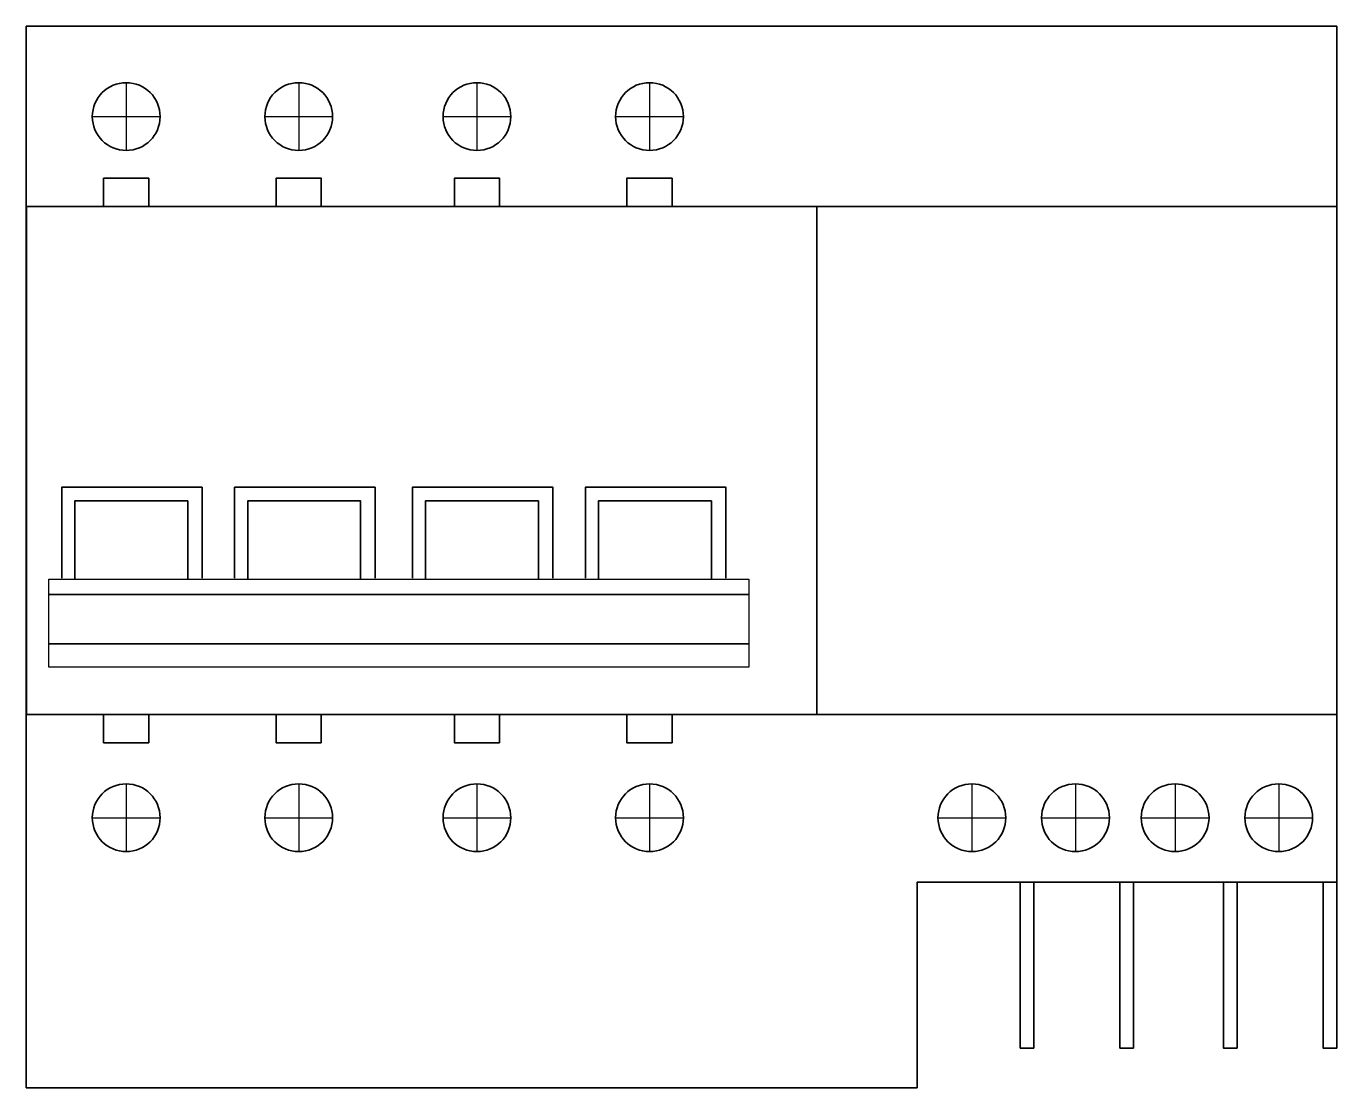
# Model space of a CAD drawing. Header units: inches. Extents: x 0 to 116, y -94 to 0.
import ezdxf

# ---------------------------------------------------------------- set-up
doc = ezdxf.new("R2010")
doc.units = ezdxf.units.IN
doc.header["$MEASUREMENT"] = 0
doc.layers.add('Layer 1', color=7, linetype='Continuous')

# ---------------------------------------------------------------- blocks, each defined once
blk = doc.blocks.new('block 4')
at = {"layer": 'Layer 1', "color": 7, "lineweight": 35}
blk.add_lwpolyline([(0.01, 0), (0.01, -94), (78.86, -94), (78.86, -75.8), (116, -75.8), (116, 0), (0.01, 0)], dxfattribs=at)
blk = doc.blocks.new('block 5')
at = {"layer": 'Layer 1', "color": 7, "lineweight": 35}
blk.add_lwpolyline([(116.01, -60.95), (0.02, -60.95), (0.02, -15.97), (116.01, -15.97), (116.01, -60.95)], dxfattribs=at)
blk = doc.blocks.new('block 3')
at = {"layer": 'Layer 1'}
for name in ['block 4', 'block 5']:
    blk.add_blockref(name, (0, 0), dxfattribs=at)
blk = doc.blocks.new('block 8')
at = {"layer": 'Layer 1', "color": 7, "lineweight": 35}
for points in [[(4.3, -48.95), (4.3, -42.04), (14.3, -42.04), (14.3, -48.95)], [(13.74, -48.59), (13.74, -48.59)]]:
    blk.add_lwpolyline(points, dxfattribs=at)
blk = doc.blocks.new('block 9')
at = {"layer": 'Layer 1', "color": 7, "lineweight": 30}
blk.add_lwpolyline([(63.96, -48.95), (63.96, -56.76), (2.02, -56.76), (2.02, -48.95), (63.96, -48.95)], dxfattribs=at)
blk = doc.blocks.new('block 7')
at = {"layer": 'Layer 1'}
for name in ['block 8', 'block 9']:
    blk.add_blockref(name, (0, 0), dxfattribs=at)
blk = doc.blocks.new('block 6')
at = {"layer": 'Layer 1'}
blk.add_blockref('block 7', (0, 0), dxfattribs=at)
blk = doc.blocks.new('block 2')
at = {"layer": 'Layer 1', "color": 7, "lineweight": 35}
blk.add_lwpolyline([(70, -16.06), (70, -60.95)], dxfattribs=at)
at = {"layer": 'Layer 1'}
for name in ['block 3', 'block 6']:
    blk.add_blockref(name, (0, 0), dxfattribs=at)
blk = doc.blocks.new('block 16')
at = {"layer": 'Layer 1', "color": 7, "lineweight": 35}
blk.add_open_spline([(21.13, -8), (21.13, -9.66), (22.47, -11), (24.13, -11), (24.13, -11), (24.13, -11), (24.13, -11), (25.79, -11), (27.13, -9.66), (27.13, -8), (27.13, -8), (27.13, -8), (27.13, -8), (27.13, -6.34), (25.79, -5), (24.13, -5), (24.13, -5), (24.13, -5), (24.13, -5), (22.47, -5), (21.13, -6.34), (21.13, -8)], degree=3, knots=[0, 0, 0, 0, 1, 1, 1, 2, 2, 2, 3, 3, 3, 4, 4, 4, 5, 5, 5, 6, 6, 6, 7, 7, 7, 7], dxfattribs=at)
blk = doc.blocks.new('block 19')
at = {"layer": 'Layer 1', "color": 7, "lineweight": 30}
blk.add_lwpolyline([(24.13, -5), (24.13, -11)], dxfattribs=at)
blk = doc.blocks.new('block 20')
at = {"layer": 'Layer 1', "color": 7, "lineweight": 30}
blk.add_lwpolyline([(21.13, -8), (27.13, -8)], dxfattribs=at)
blk = doc.blocks.new('block 18')
at = {"layer": 'Layer 1'}
for name in ['block 19', 'block 20']:
    blk.add_blockref(name, (0, 0), dxfattribs=at)
blk = doc.blocks.new('block 17')
at = {"layer": 'Layer 1'}
blk.add_blockref('block 18', (0, 0), dxfattribs=at)
blk = doc.blocks.new('block 15')
at = {"layer": 'Layer 1'}
for name in ['block 16', 'block 17']:
    blk.add_blockref(name, (0, 0), dxfattribs=at)
blk = doc.blocks.new('block 22')
at = {"layer": 'Layer 1', "color": 7, "lineweight": 35}
blk.add_open_spline([(5.86, -8), (5.86, -9.66), (7.2, -11), (8.86, -11), (8.86, -11), (8.86, -11), (8.86, -11), (10.51, -11), (11.86, -9.66), (11.86, -8), (11.86, -8), (11.86, -8), (11.86, -8), (11.86, -6.34), (10.51, -5), (8.86, -5), (8.86, -5), (8.86, -5), (8.86, -5), (7.2, -5), (5.86, -6.34), (5.86, -8)], degree=3, knots=[0, 0, 0, 0, 1, 1, 1, 2, 2, 2, 3, 3, 3, 4, 4, 4, 5, 5, 5, 6, 6, 6, 7, 7, 7, 7], dxfattribs=at)
blk = doc.blocks.new('block 25')
at = {"layer": 'Layer 1', "color": 7, "lineweight": 30}
blk.add_lwpolyline([(8.86, -5), (8.86, -11)], dxfattribs=at)
blk = doc.blocks.new('block 26')
at = {"layer": 'Layer 1', "color": 7, "lineweight": 30}
blk.add_lwpolyline([(5.86, -8), (11.86, -8)], dxfattribs=at)
blk = doc.blocks.new('block 24')
at = {"layer": 'Layer 1'}
for name in ['block 25', 'block 26']:
    blk.add_blockref(name, (0, 0), dxfattribs=at)
blk = doc.blocks.new('block 23')
at = {"layer": 'Layer 1'}
blk.add_blockref('block 24', (0, 0), dxfattribs=at)
blk = doc.blocks.new('block 21')
at = {"layer": 'Layer 1'}
for name in ['block 22', 'block 23']:
    blk.add_blockref(name, (0, 0), dxfattribs=at)
blk = doc.blocks.new('block 28')
at = {"layer": 'Layer 1', "color": 7, "lineweight": 35}
blk.add_open_spline([(21.13, -70.09), (21.13, -71.75), (22.47, -73.09), (24.13, -73.09), (24.13, -73.09), (24.13, -73.09), (24.13, -73.09), (25.79, -73.09), (27.13, -71.75), (27.13, -70.09), (27.13, -70.09), (27.13, -70.09), (27.13, -70.09), (27.13, -68.43), (25.79, -67.09), (24.13, -67.09), (24.13, -67.09), (24.13, -67.09), (24.13, -67.09), (22.47, -67.09), (21.13, -68.43), (21.13, -70.09)], degree=3, knots=[0, 0, 0, 0, 1, 1, 1, 2, 2, 2, 3, 3, 3, 4, 4, 4, 5, 5, 5, 6, 6, 6, 7, 7, 7, 7], dxfattribs=at)
blk = doc.blocks.new('block 31')
at = {"layer": 'Layer 1', "color": 7, "lineweight": 30}
blk.add_lwpolyline([(24.13, -67.09), (24.13, -73.09)], dxfattribs=at)
blk = doc.blocks.new('block 32')
at = {"layer": 'Layer 1', "color": 7, "lineweight": 30}
blk.add_lwpolyline([(21.13, -70.09), (27.13, -70.09)], dxfattribs=at)
blk = doc.blocks.new('block 30')
at = {"layer": 'Layer 1'}
for name in ['block 31', 'block 32']:
    blk.add_blockref(name, (0, 0), dxfattribs=at)
blk = doc.blocks.new('block 29')
at = {"layer": 'Layer 1'}
blk.add_blockref('block 30', (0, 0), dxfattribs=at)
blk = doc.blocks.new('block 27')
at = {"layer": 'Layer 1'}
for name in ['block 28', 'block 29']:
    blk.add_blockref(name, (0, 0), dxfattribs=at)
blk = doc.blocks.new('block 34')
at = {"layer": 'Layer 1', "color": 7, "lineweight": 35}
blk.add_open_spline([(98.7, -70.09), (98.7, -71.75), (100.04, -73.09), (101.7, -73.09), (101.7, -73.09), (101.7, -73.09), (101.7, -73.09), (103.36, -73.09), (104.7, -71.75), (104.7, -70.09), (104.7, -70.09), (104.7, -70.09), (104.7, -70.09), (104.7, -68.43), (103.36, -67.09), (101.7, -67.09), (101.7, -67.09), (101.7, -67.09), (101.7, -67.09), (100.04, -67.09), (98.7, -68.43), (98.7, -70.09)], degree=3, knots=[0, 0, 0, 0, 1, 1, 1, 2, 2, 2, 3, 3, 3, 4, 4, 4, 5, 5, 5, 6, 6, 6, 7, 7, 7, 7], dxfattribs=at)
blk = doc.blocks.new('block 37')
at = {"layer": 'Layer 1', "color": 7, "lineweight": 30}
blk.add_lwpolyline([(101.7, -67.09), (101.7, -73.09)], dxfattribs=at)
blk = doc.blocks.new('block 38')
at = {"layer": 'Layer 1', "color": 7, "lineweight": 30}
blk.add_lwpolyline([(98.7, -70.09), (104.7, -70.09)], dxfattribs=at)
blk = doc.blocks.new('block 36')
at = {"layer": 'Layer 1'}
for name in ['block 37', 'block 38']:
    blk.add_blockref(name, (0, 0), dxfattribs=at)
blk = doc.blocks.new('block 35')
at = {"layer": 'Layer 1'}
blk.add_blockref('block 36', (0, 0), dxfattribs=at)
blk = doc.blocks.new('block 33')
at = {"layer": 'Layer 1'}
for name in ['block 34', 'block 35']:
    blk.add_blockref(name, (0, 0), dxfattribs=at)
blk = doc.blocks.new('block 40')
at = {"layer": 'Layer 1', "color": 7, "lineweight": 35}
blk.add_open_spline([(107.87, -70.09), (107.87, -71.75), (109.22, -73.09), (110.87, -73.09), (110.87, -73.09), (110.87, -73.09), (110.87, -73.09), (112.53, -73.09), (113.87, -71.75), (113.87, -70.09), (113.87, -70.09), (113.87, -70.09), (113.87, -70.09), (113.87, -68.43), (112.53, -67.09), (110.87, -67.09), (110.87, -67.09), (110.87, -67.09), (110.87, -67.09), (109.22, -67.09), (107.87, -68.43), (107.87, -70.09)], degree=3, knots=[0, 0, 0, 0, 1, 1, 1, 2, 2, 2, 3, 3, 3, 4, 4, 4, 5, 5, 5, 6, 6, 6, 7, 7, 7, 7], dxfattribs=at)
blk = doc.blocks.new('block 43')
at = {"layer": 'Layer 1', "color": 7, "lineweight": 30}
blk.add_lwpolyline([(110.87, -67.09), (110.87, -73.09)], dxfattribs=at)
blk = doc.blocks.new('block 44')
at = {"layer": 'Layer 1', "color": 7, "lineweight": 30}
blk.add_lwpolyline([(107.87, -70.09), (113.87, -70.09)], dxfattribs=at)
blk = doc.blocks.new('block 42')
at = {"layer": 'Layer 1'}
for name in ['block 43', 'block 44']:
    blk.add_blockref(name, (0, 0), dxfattribs=at)
blk = doc.blocks.new('block 41')
at = {"layer": 'Layer 1'}
blk.add_blockref('block 42', (0, 0), dxfattribs=at)
blk = doc.blocks.new('block 39')
at = {"layer": 'Layer 1'}
for name in ['block 40', 'block 41']:
    blk.add_blockref(name, (0, 0), dxfattribs=at)
blk = doc.blocks.new('block 46')
at = {"layer": 'Layer 1', "color": 7, "lineweight": 35}
blk.add_open_spline([(5.86, -70.09), (5.86, -71.75), (7.2, -73.09), (8.86, -73.09), (8.86, -73.09), (8.86, -73.09), (8.86, -73.09), (10.51, -73.09), (11.86, -71.75), (11.86, -70.09), (11.86, -70.09), (11.86, -70.09), (11.86, -70.09), (11.86, -68.43), (10.51, -67.09), (8.86, -67.09), (8.86, -67.09), (8.86, -67.09), (8.86, -67.09), (7.2, -67.09), (5.86, -68.43), (5.86, -70.09)], degree=3, knots=[0, 0, 0, 0, 1, 1, 1, 2, 2, 2, 3, 3, 3, 4, 4, 4, 5, 5, 5, 6, 6, 6, 7, 7, 7, 7], dxfattribs=at)
blk = doc.blocks.new('block 49')
at = {"layer": 'Layer 1', "color": 7, "lineweight": 30}
blk.add_lwpolyline([(8.86, -67.09), (8.86, -73.09)], dxfattribs=at)
blk = doc.blocks.new('block 50')
at = {"layer": 'Layer 1', "color": 7, "lineweight": 30}
blk.add_lwpolyline([(5.86, -70.09), (11.86, -70.09)], dxfattribs=at)
blk = doc.blocks.new('block 48')
at = {"layer": 'Layer 1'}
for name in ['block 49', 'block 50']:
    blk.add_blockref(name, (0, 0), dxfattribs=at)
blk = doc.blocks.new('block 47')
at = {"layer": 'Layer 1'}
blk.add_blockref('block 48', (0, 0), dxfattribs=at)
blk = doc.blocks.new('block 45')
at = {"layer": 'Layer 1'}
for name in ['block 46', 'block 47']:
    blk.add_blockref(name, (0, 0), dxfattribs=at)
blk = doc.blocks.new('block 52')
at = {"layer": 'Layer 1', "color": 7, "lineweight": 35}
blk.add_open_spline([(52.18, -8), (52.18, -9.66), (53.52, -11), (55.18, -11), (55.18, -11), (55.18, -11), (55.18, -11), (56.83, -11), (58.18, -9.66), (58.18, -8), (58.18, -8), (58.18, -8), (58.18, -8), (58.18, -6.34), (56.83, -5), (55.18, -5), (55.18, -5), (55.18, -5), (55.18, -5), (53.52, -5), (52.18, -6.34), (52.18, -8)], degree=3, knots=[0, 0, 0, 0, 1, 1, 1, 2, 2, 2, 3, 3, 3, 4, 4, 4, 5, 5, 5, 6, 6, 6, 7, 7, 7, 7], dxfattribs=at)
blk = doc.blocks.new('block 55')
at = {"layer": 'Layer 1', "color": 7, "lineweight": 30}
blk.add_lwpolyline([(55.18, -5), (55.18, -11)], dxfattribs=at)
blk = doc.blocks.new('block 56')
at = {"layer": 'Layer 1', "color": 7, "lineweight": 30}
blk.add_lwpolyline([(52.18, -8), (58.18, -8)], dxfattribs=at)
blk = doc.blocks.new('block 54')
at = {"layer": 'Layer 1'}
for name in ['block 55', 'block 56']:
    blk.add_blockref(name, (0, 0), dxfattribs=at)
blk = doc.blocks.new('block 53')
at = {"layer": 'Layer 1'}
blk.add_blockref('block 54', (0, 0), dxfattribs=at)
blk = doc.blocks.new('block 51')
at = {"layer": 'Layer 1'}
for name in ['block 52', 'block 53']:
    blk.add_blockref(name, (0, 0), dxfattribs=at)
blk = doc.blocks.new('block 58')
at = {"layer": 'Layer 1', "color": 7, "lineweight": 35}
blk.add_open_spline([(36.9, -8), (36.9, -9.66), (38.24, -11), (39.9, -11), (39.9, -11), (39.9, -11), (39.9, -11), (41.56, -11), (42.9, -9.66), (42.9, -8), (42.9, -8), (42.9, -8), (42.9, -8), (42.9, -6.34), (41.56, -5), (39.9, -5), (39.9, -5), (39.9, -5), (39.9, -5), (38.24, -5), (36.9, -6.34), (36.9, -8)], degree=3, knots=[0, 0, 0, 0, 1, 1, 1, 2, 2, 2, 3, 3, 3, 4, 4, 4, 5, 5, 5, 6, 6, 6, 7, 7, 7, 7], dxfattribs=at)
blk = doc.blocks.new('block 61')
at = {"layer": 'Layer 1', "color": 7, "lineweight": 30}
blk.add_lwpolyline([(39.9, -5), (39.9, -11)], dxfattribs=at)
blk = doc.blocks.new('block 62')
at = {"layer": 'Layer 1', "color": 7, "lineweight": 30}
blk.add_lwpolyline([(36.9, -8), (42.9, -8)], dxfattribs=at)
blk = doc.blocks.new('block 60')
at = {"layer": 'Layer 1'}
for name in ['block 61', 'block 62']:
    blk.add_blockref(name, (0, 0), dxfattribs=at)
blk = doc.blocks.new('block 59')
at = {"layer": 'Layer 1'}
blk.add_blockref('block 60', (0, 0), dxfattribs=at)
blk = doc.blocks.new('block 57')
at = {"layer": 'Layer 1'}
for name in ['block 58', 'block 59']:
    blk.add_blockref(name, (0, 0), dxfattribs=at)
blk = doc.blocks.new('block 64')
at = {"layer": 'Layer 1', "color": 7, "lineweight": 35}
blk.add_open_spline([(52.18, -70.09), (52.18, -71.75), (53.52, -73.09), (55.18, -73.09), (55.18, -73.09), (55.18, -73.09), (55.18, -73.09), (56.83, -73.09), (58.18, -71.75), (58.18, -70.09), (58.18, -70.09), (58.18, -70.09), (58.18, -70.09), (58.18, -68.43), (56.83, -67.09), (55.18, -67.09), (55.18, -67.09), (55.18, -67.09), (55.18, -67.09), (53.52, -67.09), (52.18, -68.43), (52.18, -70.09)], degree=3, knots=[0, 0, 0, 0, 1, 1, 1, 2, 2, 2, 3, 3, 3, 4, 4, 4, 5, 5, 5, 6, 6, 6, 7, 7, 7, 7], dxfattribs=at)
blk = doc.blocks.new('block 67')
at = {"layer": 'Layer 1', "color": 7, "lineweight": 30}
blk.add_lwpolyline([(55.18, -67.09), (55.18, -73.09)], dxfattribs=at)
blk = doc.blocks.new('block 68')
at = {"layer": 'Layer 1', "color": 7, "lineweight": 30}
blk.add_lwpolyline([(52.18, -70.09), (58.18, -70.09)], dxfattribs=at)
blk = doc.blocks.new('block 66')
at = {"layer": 'Layer 1'}
for name in ['block 67', 'block 68']:
    blk.add_blockref(name, (0, 0), dxfattribs=at)
blk = doc.blocks.new('block 65')
at = {"layer": 'Layer 1'}
blk.add_blockref('block 66', (0, 0), dxfattribs=at)
blk = doc.blocks.new('block 63')
at = {"layer": 'Layer 1'}
for name in ['block 64', 'block 65']:
    blk.add_blockref(name, (0, 0), dxfattribs=at)
blk = doc.blocks.new('block 70')
at = {"layer": 'Layer 1', "color": 7, "lineweight": 35}
blk.add_open_spline([(36.9, -70.09), (36.9, -71.75), (38.24, -73.09), (39.9, -73.09), (39.9, -73.09), (39.9, -73.09), (39.9, -73.09), (41.56, -73.09), (42.9, -71.75), (42.9, -70.09), (42.9, -70.09), (42.9, -70.09), (42.9, -70.09), (42.9, -68.43), (41.56, -67.09), (39.9, -67.09), (39.9, -67.09), (39.9, -67.09), (39.9, -67.09), (38.24, -67.09), (36.9, -68.43), (36.9, -70.09)], degree=3, knots=[0, 0, 0, 0, 1, 1, 1, 2, 2, 2, 3, 3, 3, 4, 4, 4, 5, 5, 5, 6, 6, 6, 7, 7, 7, 7], dxfattribs=at)
blk = doc.blocks.new('block 73')
at = {"layer": 'Layer 1', "color": 7, "lineweight": 30}
blk.add_lwpolyline([(39.9, -67.09), (39.9, -73.09)], dxfattribs=at)
blk = doc.blocks.new('block 74')
at = {"layer": 'Layer 1', "color": 7, "lineweight": 30}
blk.add_lwpolyline([(36.9, -70.09), (42.9, -70.09)], dxfattribs=at)
blk = doc.blocks.new('block 72')
at = {"layer": 'Layer 1'}
for name in ['block 73', 'block 74']:
    blk.add_blockref(name, (0, 0), dxfattribs=at)
blk = doc.blocks.new('block 71')
at = {"layer": 'Layer 1'}
blk.add_blockref('block 72', (0, 0), dxfattribs=at)
blk = doc.blocks.new('block 69')
at = {"layer": 'Layer 1'}
for name in ['block 70', 'block 71']:
    blk.add_blockref(name, (0, 0), dxfattribs=at)
blk = doc.blocks.new('block 76')
at = {"layer": 'Layer 1', "color": 7, "lineweight": 35}
blk.add_open_spline([(80.71, -70.09), (80.71, -71.75), (82.05, -73.09), (83.71, -73.09), (83.71, -73.09), (83.71, -73.09), (83.71, -73.09), (85.37, -73.09), (86.71, -71.75), (86.71, -70.09), (86.71, -70.09), (86.71, -70.09), (86.71, -70.09), (86.71, -68.43), (85.37, -67.09), (83.71, -67.09), (83.71, -67.09), (83.71, -67.09), (83.71, -67.09), (82.05, -67.09), (80.71, -68.43), (80.71, -70.09)], degree=3, knots=[0, 0, 0, 0, 1, 1, 1, 2, 2, 2, 3, 3, 3, 4, 4, 4, 5, 5, 5, 6, 6, 6, 7, 7, 7, 7], dxfattribs=at)
blk = doc.blocks.new('block 79')
at = {"layer": 'Layer 1', "color": 7, "lineweight": 30}
blk.add_lwpolyline([(83.71, -67.09), (83.71, -73.09)], dxfattribs=at)
blk = doc.blocks.new('block 80')
at = {"layer": 'Layer 1', "color": 7, "lineweight": 30}
blk.add_lwpolyline([(80.71, -70.09), (86.71, -70.09)], dxfattribs=at)
blk = doc.blocks.new('block 78')
at = {"layer": 'Layer 1'}
for name in ['block 79', 'block 80']:
    blk.add_blockref(name, (0, 0), dxfattribs=at)
blk = doc.blocks.new('block 77')
at = {"layer": 'Layer 1'}
blk.add_blockref('block 78', (0, 0), dxfattribs=at)
blk = doc.blocks.new('block 75')
at = {"layer": 'Layer 1'}
for name in ['block 76', 'block 77']:
    blk.add_blockref(name, (0, 0), dxfattribs=at)
blk = doc.blocks.new('block 82')
at = {"layer": 'Layer 1', "color": 7, "lineweight": 35}
blk.add_open_spline([(89.88, -70.09), (89.88, -71.75), (91.22, -73.09), (92.88, -73.09), (92.88, -73.09), (92.88, -73.09), (92.88, -73.09), (94.54, -73.09), (95.88, -71.75), (95.88, -70.09), (95.88, -70.09), (95.88, -70.09), (95.88, -70.09), (95.88, -68.43), (94.54, -67.09), (92.88, -67.09), (92.88, -67.09), (92.88, -67.09), (92.88, -67.09), (91.22, -67.09), (89.88, -68.43), (89.88, -70.09)], degree=3, knots=[0, 0, 0, 0, 1, 1, 1, 2, 2, 2, 3, 3, 3, 4, 4, 4, 5, 5, 5, 6, 6, 6, 7, 7, 7, 7], dxfattribs=at)
blk = doc.blocks.new('block 85')
at = {"layer": 'Layer 1', "color": 7, "lineweight": 30}
blk.add_lwpolyline([(92.88, -67.09), (92.88, -73.09)], dxfattribs=at)
blk = doc.blocks.new('block 86')
at = {"layer": 'Layer 1', "color": 7, "lineweight": 30}
blk.add_lwpolyline([(89.88, -70.09), (95.88, -70.09)], dxfattribs=at)
blk = doc.blocks.new('block 84')
at = {"layer": 'Layer 1'}
for name in ['block 85', 'block 86']:
    blk.add_blockref(name, (0, 0), dxfattribs=at)
blk = doc.blocks.new('block 83')
at = {"layer": 'Layer 1'}
blk.add_blockref('block 84', (0, 0), dxfattribs=at)
blk = doc.blocks.new('block 81')
at = {"layer": 'Layer 1'}
for name in ['block 82', 'block 83']:
    blk.add_blockref(name, (0, 0), dxfattribs=at)

msp = doc.modelspace()

# ---------------------------------------------------------------- linework, layer by layer
at = {"layer": 'Layer 1', "color": 7, "lineweight": 35}
for points in [[(6.86, -15.96), (6.86, -13.47), (10.86, -13.47), (10.86, -15.96)], [(22.12, -15.96), (22.12, -13.47), (26.12, -13.47), (26.12, -15.96)], [(37.91, -15.96), (37.91, -13.47), (41.91, -13.47), (41.91, -15.96)], [(53.17, -15.96), (53.17, -13.47), (57.17, -13.47), (57.17, -15.96)], [(15.58, -48.86), (15.58, -40.83), (3.15, -40.83), (3.15, -48.86)], [(30.89, -48.86), (30.89, -40.83), (18.45, -40.83), (18.45, -48.86)], [(46.63, -48.86), (46.63, -40.83), (34.19, -40.83), (34.19, -48.86)], [(61.94, -48.86), (61.94, -40.83), (49.5, -40.83), (49.5, -48.86)], [(19.61, -48.95), (19.61, -42.04), (29.61, -42.04), (29.61, -48.95)], [(35.35, -48.95), (35.35, -42.04), (45.35, -42.04), (45.35, -48.95)], [(50.66, -48.95), (50.66, -42.04), (60.66, -42.04), (60.66, -48.95)], [(1.96, -50.33), (63.9, -50.33)], [(1.96, -54.69), (63.9, -54.69)], [(10.86, -63.45), (6.86, -63.45), (6.86, -60.96), (10.86, -60.96), (10.86, -63.45)], [(26.12, -63.45), (22.12, -63.45), (22.12, -60.96), (26.12, -60.96), (26.12, -63.45)], [(41.91, -63.45), (37.91, -63.45), (37.91, -60.96), (41.91, -60.96), (41.91, -63.45)], [(57.17, -63.45), (53.17, -63.45), (53.17, -60.96), (57.17, -60.96), (57.17, -63.45)], [(89.19, -75.79), (89.19, -90.48), (87.99, -90.48), (87.99, -75.79)], [(98.01, -75.79), (98.01, -90.48), (96.81, -90.48), (96.81, -75.79)], [(107.18, -75.79), (107.18, -90.48), (105.98, -90.48), (105.98, -75.79)], [(116, -75.79), (116, -90.48), (114.8, -90.48), (114.8, -75.79)]]:
    msp.add_lwpolyline(points, dxfattribs=at)

# ---------------------------------------------------------------- block references
at = {"layer": 'Layer 1'}
for name in ['block 2', 'block 21', 'block 15', 'block 57', 'block 51', 'block 45', 'block 27', 'block 69', 'block 63', 'block 75', 'block 81', 'block 33', 'block 39']:
    msp.add_blockref(name, (0, 0), dxfattribs=at)

doc.saveas('drawing.dxf')
